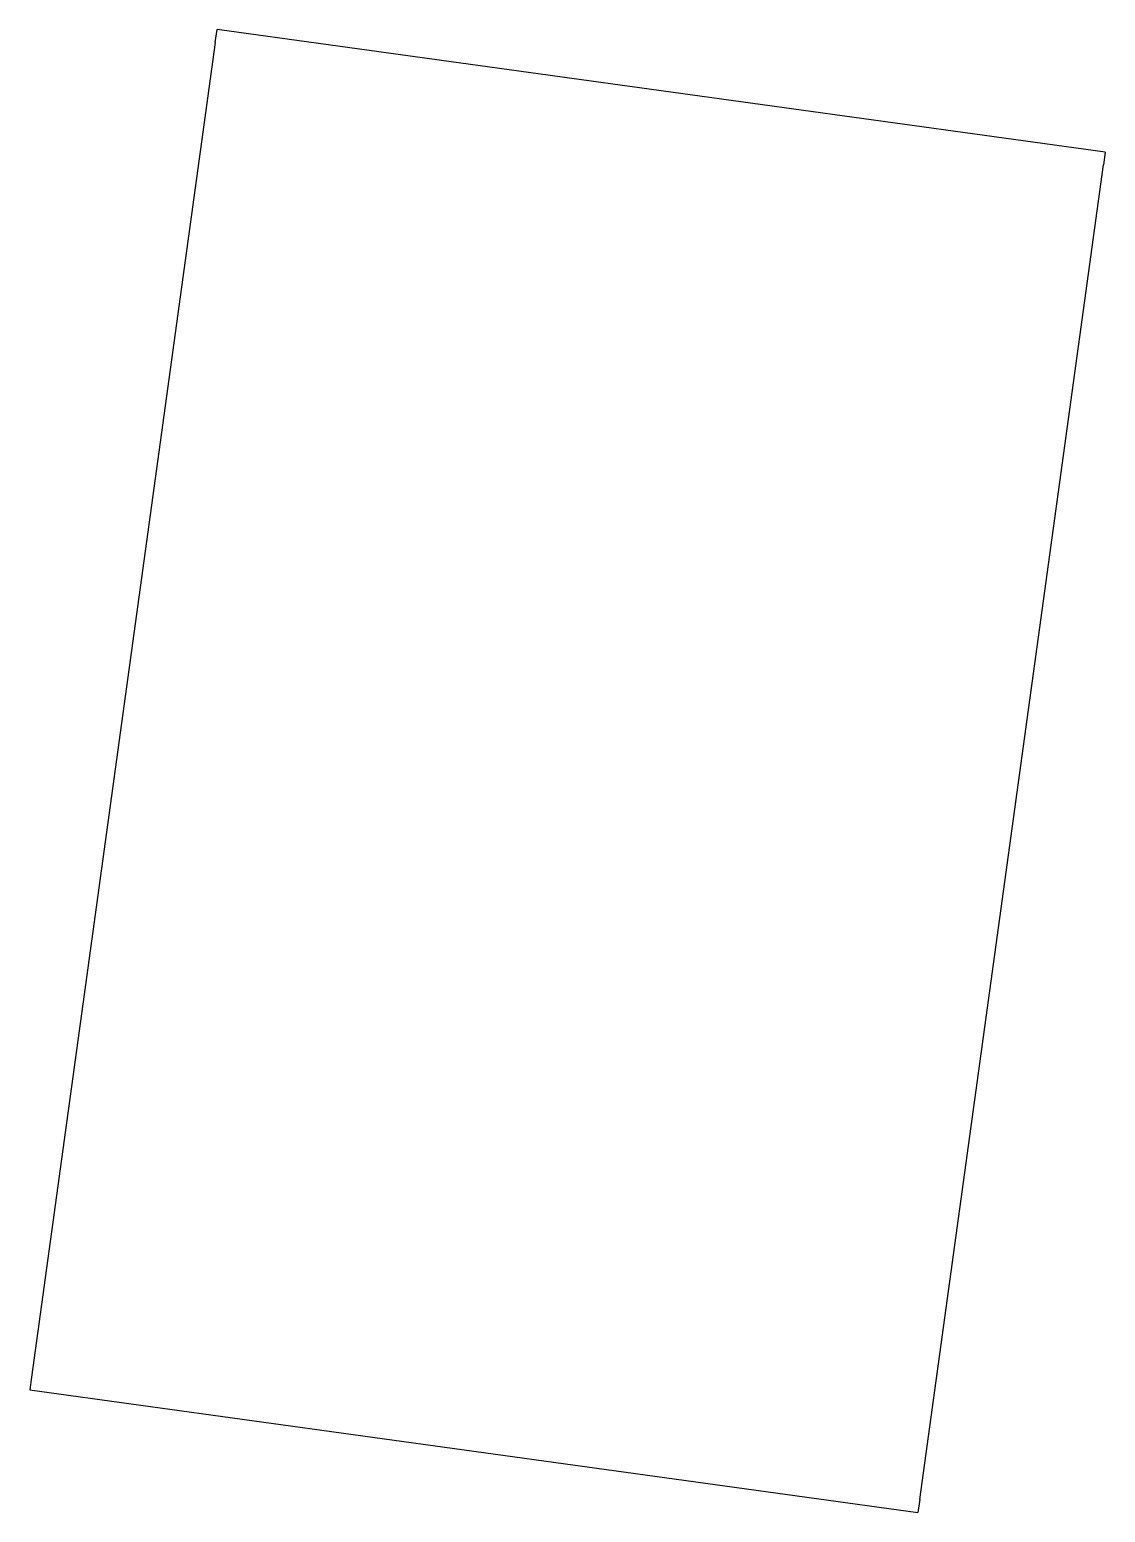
# Model space of a CAD drawing. Header units: millimetres. Extents: x 150976 to 163279, y -11413 to 12882.
# Drawn here: x 152977 to 154954, y 10156 to 12882 of the extents above.
import ezdxf

# ---------------------------------------------------------------- set-up
doc = ezdxf.new("R2010")
doc.units = ezdxf.units.MM
doc.header["$LTSCALE"] = 700
doc.layers.add('3', color=3, linetype='Continuous')

msp = doc.modelspace()

# ---------------------------------------------------------------- linework, layer by layer
at = {"layer": '3'}
for p, q in [((153318.2, 12858), (153321.5, 12881.8)), ((154954, 12656.9), (153321.5, 12881.8)), ((153318.2, 12858), (152980.2, 10405.2)), ((154954, 12656.9), (154950.8, 12633.1)), ((154612.8, 10180.3), (154950.8, 12633.1)), ((152980.2, 10405.2), (152977, 10381.4)), ((152977, 10381.4), (154609.6, 10156.5)), ((154612.8, 10180.3), (154609.6, 10156.5))]:
    msp.add_line(p, q, dxfattribs=at)

doc.saveas('drawing.dxf')
